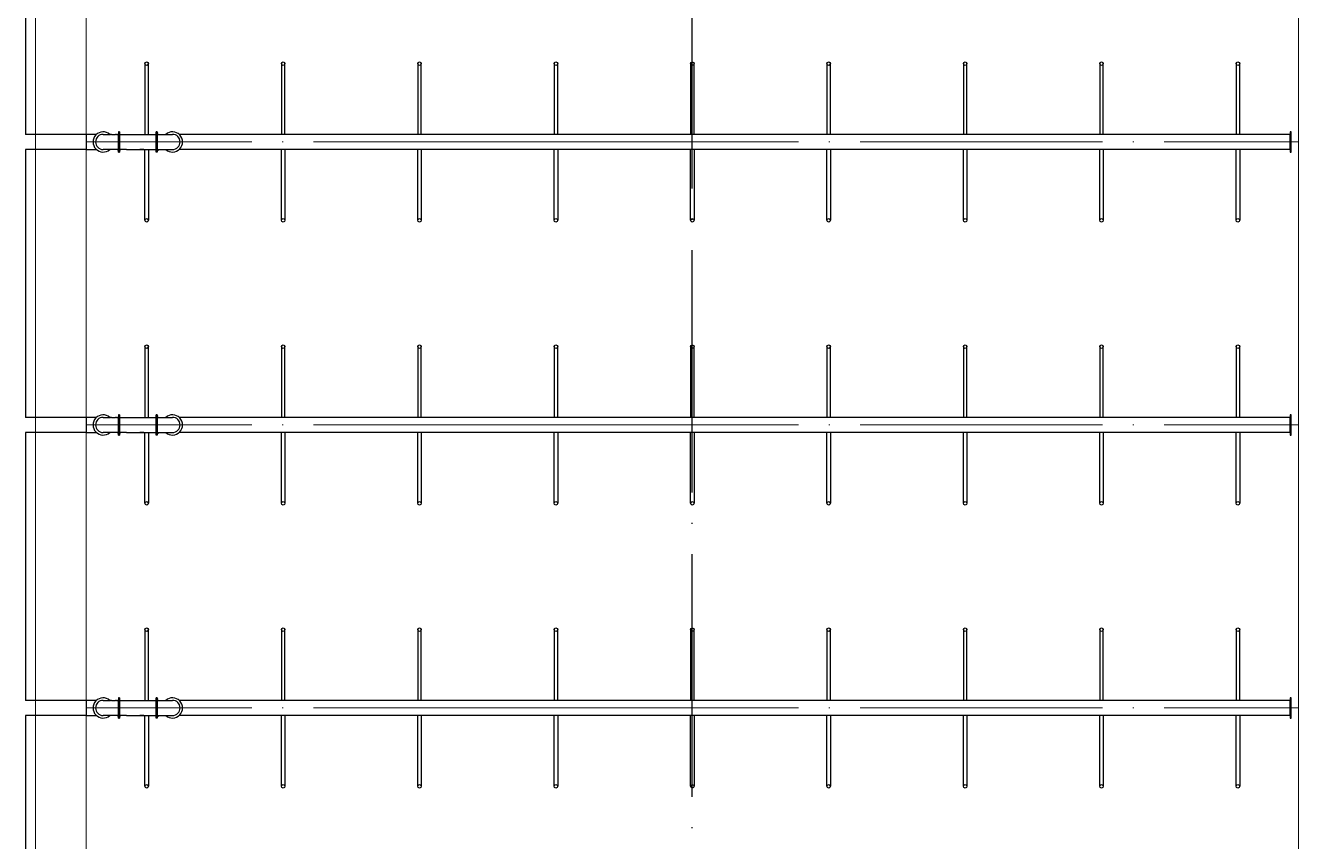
# Model space of a CAD drawing. Header units: millimetres. Extents: x 279 to 2876, y -494 to 1800.
# Drawn here: x 2466.9 to 2592.9, y 895.9 to 976.7 of the extents above; entities that cross this region are included whole.
import ezdxf

# ---------------------------------------------------------------- set-up
doc = ezdxf.new("R2010")
doc.units = ezdxf.units.MM
doc.linetypes.add('ACAD_ISO04W100', pattern=[30, 24, -3, 0, -3])
doc.layers.add('图层1', color=1, linetype='Continuous', lineweight=25, plot=False)
doc.layers.add('图层2', color=5, linetype='Continuous', lineweight=25, plot=False)

msp = doc.modelspace()

# ---------------------------------------------------------------- linework, layer by layer
at = {"lineweight": 0}
for p, q in [((2467.89462, 845.16504), (2467.89462, 1095.16504)), ((2467.89462, 845.16504), (2467.89462, 1095.16504)), ((2472.89462, 840.16504), (2472.89462, 1080.16504)), ((2592.89462, 1080.16504), (2592.89462, 840.16504))]:
    msp.add_line(p, q, dxfattribs=at)
at = {"linetype": 'ACAD_ISO04W100'}
msp.add_line((2532.89462, 840.16504), (2532.89462, 1090.16504), dxfattribs=at)
at = {"linetype": 'ACAD_ISO04W100', "lineweight": 0}
for p, q in [((2519.39462, 965.16504), (2472.89462, 965.16504)), ((2519.39462, 965.16504), (2592.89462, 965.16504)), ((2519.39462, 937.16504), (2472.89462, 937.16504)), ((2519.39462, 937.16504), (2592.89462, 937.16504)), ((2519.39462, 909.16504), (2472.89462, 909.16504)), ((2519.39462, 909.16504), (2592.89462, 909.16504))]:
    msp.add_line(p, q, dxfattribs=at)
at = {"layer": '图层1'}
for p, q in [((2472.89462, 965.91504), (2472.89462, 964.41504)), ((2473.89462, 965.91504), (2472.89462, 965.91504)), ((2473.92301, 965.91504), (2473.89462, 965.91504)), ((2474.58444, 965.91504), (2475.29462, 965.91504)), ((2475.39462, 965.91504), (2475.29462, 965.91504)), ((2475.39462, 965.91504), (2475.79462, 965.91504)), ((2475.89462, 965.91504), (2475.79462, 965.91504)), ((2475.89462, 965.91504), (2476.49462, 965.91504)), ((2476.08951, 966.03504), (2476.06951, 966.03504)), ((2476.06951, 966.03504), (2476.06951, 966.01504)), ((2476.06951, 966.01504), (2476.08951, 966.01504)), ((2476.18951, 966.16504), (2476.08951, 966.16504)), ((2476.08951, 966.16504), (2476.08951, 965.91504)), ((2476.08951, 966.16504), (2476.08951, 964.16364)), ((2476.18951, 966.16504), (2476.08951, 966.16504)), ((2476.08951, 964.41504), (2476.08951, 965.91504)), ((2476.18951, 965.91504), (2476.18951, 966.16504)), ((2476.18951, 966.16504), (2476.18951, 964.16364)), ((2476.20451, 966.03504), (2476.18951, 966.03504)), ((2476.18951, 966.01504), (2476.20451, 966.01504)), ((2476.18951, 966.01504), (2476.18951, 965.91504)), ((2476.18951, 964.16504), (2476.18951, 965.91504)), ((2476.21451, 966.05504), (2476.20451, 966.05504)), ((2476.20451, 966.05504), (2476.20451, 966.03504)), ((2476.20451, 966.01504), (2476.20451, 966.03504)), ((2476.20451, 965.99504), (2476.20451, 966.01504)), ((2476.21451, 965.99504), (2476.20451, 965.99504)), ((2476.21451, 966.03504), (2476.21451, 966.05504)), ((2476.23951, 966.03504), (2476.21451, 966.03504)), ((2476.21451, 966.03504), (2476.21451, 966.01504)), ((2476.21451, 966.01504), (2476.23951, 966.01504)), ((2476.21451, 966.01504), (2476.21451, 965.99504)), ((2476.23951, 966.01504), (2476.23951, 966.03504)), ((2476.49462, 965.91504), (2476.89462, 965.91504)), ((2476.89462, 965.91504), (2481.44186, 965.91504)), ((2479.83495, 966.03504), (2479.81495, 966.03504)), ((2479.81495, 966.03504), (2479.81495, 966.01504)), ((2479.81495, 966.01504), (2479.83495, 966.01504)), ((2479.83495, 966.01504), (2479.83495, 966.16504)), ((2479.83495, 966.16504), (2479.93495, 966.16504)), ((2479.83495, 966.16504), (2479.83495, 964.16364)), ((2479.93495, 966.16504), (2479.83495, 966.16504)), ((2479.83495, 965.91504), (2479.83495, 966.01504)), ((2479.83495, 964.16504), (2479.83495, 965.91504)), ((2479.93495, 966.16504), (2479.93495, 964.45633)), ((2479.93495, 966.16504), (2479.93495, 964.16364)), ((2479.94995, 966.03504), (2479.93495, 966.03504)), ((2479.93495, 966.01504), (2479.94995, 966.01504)), ((2479.93495, 966.01504), (2479.93495, 965.91504)), ((2479.95995, 966.05504), (2479.94995, 966.05504)), ((2479.94995, 966.05504), (2479.94995, 966.03504)), ((2479.94995, 966.01504), (2479.94995, 966.03504)), ((2479.94995, 965.99504), (2479.94995, 966.01504)), ((2479.95995, 965.99504), (2479.94995, 965.99504)), ((2479.95995, 966.03504), (2479.95995, 966.05504)), ((2479.98495, 966.03504), (2479.95995, 966.03504)), ((2479.95995, 966.03504), (2479.95995, 966.01504)), ((2479.95995, 966.01504), (2479.98495, 966.01504)), ((2479.95995, 966.01504), (2479.95995, 965.99504)), ((2479.98495, 966.01504), (2479.98495, 966.03504)), ((2472.89462, 964.41504), (2473.89462, 964.41504)), ((2473.89462, 964.41504), (2473.92301, 964.41504)), ((2475.29462, 964.41504), (2474.59462, 964.41504)), ((2475.39462, 964.41504), (2475.29462, 964.41504)), ((2475.79462, 964.41504), (2475.39462, 964.41504)), ((2475.89462, 964.41504), (2475.79462, 964.41504)), ((2476.49462, 964.41504), (2475.89462, 964.41504)), ((2476.06951, 964.29364), (2476.06951, 964.31364)), ((2476.06951, 964.31364), (2476.08951, 964.31364)), ((2476.08951, 964.29364), (2476.06951, 964.29364)), ((2476.08951, 964.41504), (2476.08951, 964.16504)), ((2476.08951, 964.16504), (2476.08951, 964.41504)), ((2476.08951, 964.16504), (2476.18951, 964.16504)), ((2476.18951, 964.16504), (2476.08951, 964.16504)), ((2476.18951, 964.16364), (2476.08951, 964.16364)), ((2476.18951, 964.41504), (2476.18951, 964.16504)), ((2476.18951, 964.31364), (2476.20451, 964.31364)), ((2476.20451, 964.29364), (2476.18951, 964.29364)), ((2476.21451, 964.33364), (2476.20451, 964.33364)), ((2476.20451, 964.33364), (2476.20451, 964.31364)), ((2476.20451, 964.31364), (2476.20451, 964.29364)), ((2476.20451, 964.27364), (2476.20451, 964.29364)), ((2476.21451, 964.27364), (2476.20451, 964.27364)), ((2476.21451, 964.31364), (2476.21451, 964.33364)), ((2476.21451, 964.31364), (2476.23951, 964.31364)), ((2476.21451, 964.29364), (2476.21451, 964.31364)), ((2476.23951, 964.29364), (2476.21451, 964.29364)), ((2476.21451, 964.29364), (2476.21451, 964.27364)), ((2476.23951, 964.31364), (2476.23951, 964.29364)), ((2476.89462, 964.41504), (2476.49462, 964.41504)), ((2476.89462, 964.41504), (2481.44186, 964.41504)), ((2479.81495, 964.29364), (2479.81495, 964.31364)), ((2479.81495, 964.31364), (2479.83495, 964.31364)), ((2479.83495, 964.29364), (2479.81495, 964.29364)), ((2479.93495, 964.16504), (2479.83495, 964.16504)), ((2479.93495, 964.16364), (2479.83495, 964.16364)), ((2479.93495, 964.45633), (2479.93495, 964.41504)), ((2479.93495, 964.41504), (2479.93495, 964.16504)), ((2479.93495, 964.31364), (2479.94995, 964.31364)), ((2479.94995, 964.29364), (2479.93495, 964.29364)), ((2479.95995, 964.33364), (2479.94995, 964.33364)), ((2479.94995, 964.33364), (2479.94995, 964.31364)), ((2479.94995, 964.31364), (2479.94995, 964.29364)), ((2479.94995, 964.27364), (2479.94995, 964.29364)), ((2479.95995, 964.27364), (2479.94995, 964.27364)), ((2479.95995, 964.31364), (2479.95995, 964.33364)), ((2479.95995, 964.31364), (2479.98495, 964.31364)), ((2479.95995, 964.29364), (2479.95995, 964.31364)), ((2479.98495, 964.29364), (2479.95995, 964.29364)), ((2479.95995, 964.29364), (2479.95995, 964.27364)), ((2479.98495, 964.31364), (2479.98495, 964.29364)), ((2472.89462, 937.91504), (2472.89462, 936.41504)), ((2473.89462, 937.91504), (2472.89462, 937.91504)), ((2473.92301, 937.91504), (2473.89462, 937.91504)), ((2474.58444, 937.91504), (2475.29462, 937.91504)), ((2475.39462, 937.91504), (2475.29462, 937.91504)), ((2475.39462, 937.91504), (2475.79462, 937.91504)), ((2475.89462, 937.91504), (2475.79462, 937.91504)), ((2475.89462, 937.91504), (2476.49462, 937.91504)), ((2476.08951, 938.03504), (2476.06951, 938.03504)), ((2476.06951, 938.03504), (2476.06951, 938.01504)), ((2476.06951, 938.01504), (2476.08951, 938.01504)), ((2476.18951, 938.16504), (2476.08951, 938.16504)), ((2476.08951, 938.16504), (2476.08951, 937.91504)), ((2476.08951, 938.16504), (2476.08951, 936.16364)), ((2476.18951, 938.16504), (2476.08951, 938.16504)), ((2476.08951, 936.41504), (2476.08951, 937.91504)), ((2476.18951, 937.91504), (2476.18951, 938.16504)), ((2476.18951, 938.16504), (2476.18951, 936.16364)), ((2476.20451, 938.03504), (2476.18951, 938.03504)), ((2476.18951, 938.01504), (2476.20451, 938.01504)), ((2476.18951, 938.01504), (2476.18951, 937.91504)), ((2476.18951, 936.16504), (2476.18951, 937.91504)), ((2476.21451, 938.05504), (2476.20451, 938.05504)), ((2476.20451, 938.05504), (2476.20451, 938.03504)), ((2476.20451, 938.01504), (2476.20451, 938.03504)), ((2476.20451, 937.99504), (2476.20451, 938.01504)), ((2476.21451, 937.99504), (2476.20451, 937.99504)), ((2476.21451, 938.03504), (2476.21451, 938.05504)), ((2476.23951, 938.03504), (2476.21451, 938.03504)), ((2476.21451, 938.03504), (2476.21451, 938.01504)), ((2476.21451, 938.01504), (2476.23951, 938.01504)), ((2476.21451, 938.01504), (2476.21451, 937.99504)), ((2476.23951, 938.01504), (2476.23951, 938.03504)), ((2476.49462, 937.91504), (2476.89462, 937.91504)), ((2476.89462, 937.91504), (2481.44186, 937.91504)), ((2479.83495, 938.03504), (2479.81495, 938.03504)), ((2479.81495, 938.03504), (2479.81495, 938.01504)), ((2479.81495, 938.01504), (2479.83495, 938.01504)), ((2479.83495, 938.01504), (2479.83495, 938.16504)), ((2479.83495, 938.16504), (2479.93495, 938.16504)), ((2479.83495, 938.16504), (2479.83495, 936.16364)), ((2479.93495, 938.16504), (2479.83495, 938.16504)), ((2479.83495, 937.91504), (2479.83495, 938.01504)), ((2479.83495, 936.16504), (2479.83495, 937.91504)), ((2479.93495, 938.16504), (2479.93495, 936.45633)), ((2479.93495, 938.16504), (2479.93495, 936.16364)), ((2479.94995, 938.03504), (2479.93495, 938.03504)), ((2479.93495, 938.01504), (2479.94995, 938.01504)), ((2479.93495, 938.01504), (2479.93495, 937.91504)), ((2479.95995, 938.05504), (2479.94995, 938.05504)), ((2479.94995, 938.05504), (2479.94995, 938.03504)), ((2479.94995, 938.01504), (2479.94995, 938.03504)), ((2479.94995, 937.99504), (2479.94995, 938.01504)), ((2479.95995, 937.99504), (2479.94995, 937.99504)), ((2479.95995, 938.03504), (2479.95995, 938.05504)), ((2479.98495, 938.03504), (2479.95995, 938.03504)), ((2479.95995, 938.03504), (2479.95995, 938.01504)), ((2479.95995, 938.01504), (2479.98495, 938.01504)), ((2479.95995, 938.01504), (2479.95995, 937.99504)), ((2479.98495, 938.01504), (2479.98495, 938.03504)), ((2472.89462, 936.41504), (2473.89462, 936.41504)), ((2473.89462, 936.41504), (2473.92301, 936.41504)), ((2475.29462, 936.41504), (2474.59462, 936.41504)), ((2475.39462, 936.41504), (2475.29462, 936.41504)), ((2475.79462, 936.41504), (2475.39462, 936.41504)), ((2475.89462, 936.41504), (2475.79462, 936.41504)), ((2476.49462, 936.41504), (2475.89462, 936.41504)), ((2476.06951, 936.29364), (2476.06951, 936.31364)), ((2476.06951, 936.31364), (2476.08951, 936.31364)), ((2476.08951, 936.29364), (2476.06951, 936.29364)), ((2476.08951, 936.41504), (2476.08951, 936.16504)), ((2476.08951, 936.16504), (2476.08951, 936.41504)), ((2476.18951, 936.41504), (2476.18951, 936.16504)), ((2476.18951, 936.31364), (2476.20451, 936.31364)), ((2476.20451, 936.29364), (2476.18951, 936.29364)), ((2476.21451, 936.33364), (2476.20451, 936.33364)), ((2476.20451, 936.33364), (2476.20451, 936.31364)), ((2476.20451, 936.31364), (2476.20451, 936.29364)), ((2476.20451, 936.27364), (2476.20451, 936.29364)), ((2476.21451, 936.27364), (2476.20451, 936.27364)), ((2476.21451, 936.31364), (2476.21451, 936.33364)), ((2476.21451, 936.31364), (2476.23951, 936.31364)), ((2476.21451, 936.29364), (2476.21451, 936.31364)), ((2476.23951, 936.29364), (2476.21451, 936.29364)), ((2476.21451, 936.29364), (2476.21451, 936.27364)), ((2476.23951, 936.31364), (2476.23951, 936.29364)), ((2476.89462, 936.41504), (2476.49462, 936.41504)), ((2476.89462, 936.41504), (2481.44186, 936.41504)), ((2479.81495, 936.29364), (2479.81495, 936.31364)), ((2479.81495, 936.31364), (2479.83495, 936.31364)), ((2479.83495, 936.29364), (2479.81495, 936.29364)), ((2479.93495, 936.45633), (2479.93495, 936.41504)), ((2479.93495, 936.41504), (2479.93495, 936.16504)), ((2479.93495, 936.31364), (2479.94995, 936.31364)), ((2479.94995, 936.29364), (2479.93495, 936.29364)), ((2479.95995, 936.33364), (2479.94995, 936.33364)), ((2479.94995, 936.33364), (2479.94995, 936.31364)), ((2479.94995, 936.31364), (2479.94995, 936.29364)), ((2479.94995, 936.27364), (2479.94995, 936.29364)), ((2479.95995, 936.27364), (2479.94995, 936.27364)), ((2479.95995, 936.31364), (2479.95995, 936.33364)), ((2479.95995, 936.31364), (2479.98495, 936.31364)), ((2479.95995, 936.29364), (2479.95995, 936.31364)), ((2479.98495, 936.29364), (2479.95995, 936.29364)), ((2479.95995, 936.29364), (2479.95995, 936.27364)), ((2479.98495, 936.31364), (2479.98495, 936.29364)), ((2476.08951, 936.16504), (2476.18951, 936.16504)), ((2476.18951, 936.16504), (2476.08951, 936.16504)), ((2476.18951, 936.16364), (2476.08951, 936.16364)), ((2479.93495, 936.16504), (2479.83495, 936.16504)), ((2479.93495, 936.16364), (2479.83495, 936.16364)), ((2472.89462, 909.91504), (2472.89462, 908.41504)), ((2473.89462, 909.91504), (2472.89462, 909.91504)), ((2473.92301, 909.91504), (2473.89462, 909.91504)), ((2474.58444, 909.91504), (2475.29462, 909.91504)), ((2475.39462, 909.91504), (2475.29462, 909.91504)), ((2475.39462, 909.91504), (2475.79462, 909.91504)), ((2475.89462, 909.91504), (2475.79462, 909.91504)), ((2475.89462, 909.91504), (2476.49462, 909.91504)), ((2476.08951, 910.03504), (2476.06951, 910.03504)), ((2476.06951, 910.03504), (2476.06951, 910.01504)), ((2476.06951, 910.01504), (2476.08951, 910.01504)), ((2476.18951, 910.16504), (2476.08951, 910.16504)), ((2476.08951, 910.16504), (2476.08951, 909.91504)), ((2476.08951, 910.16504), (2476.08951, 908.16364)), ((2476.18951, 910.16504), (2476.08951, 910.16504)), ((2476.08951, 908.41504), (2476.08951, 909.91504)), ((2476.18951, 909.91504), (2476.18951, 910.16504)), ((2476.18951, 910.16504), (2476.18951, 908.16364)), ((2476.20451, 910.03504), (2476.18951, 910.03504)), ((2476.18951, 910.01504), (2476.20451, 910.01504)), ((2476.18951, 910.01504), (2476.18951, 909.91504)), ((2476.18951, 908.16504), (2476.18951, 909.91504)), ((2476.21451, 910.05504), (2476.20451, 910.05504)), ((2476.20451, 910.05504), (2476.20451, 910.03504)), ((2476.20451, 910.01504), (2476.20451, 910.03504)), ((2476.20451, 909.99504), (2476.20451, 910.01504)), ((2476.21451, 909.99504), (2476.20451, 909.99504)), ((2476.21451, 910.03504), (2476.21451, 910.05504)), ((2476.23951, 910.03504), (2476.21451, 910.03504)), ((2476.21451, 910.03504), (2476.21451, 910.01504)), ((2476.21451, 910.01504), (2476.23951, 910.01504)), ((2476.21451, 910.01504), (2476.21451, 909.99504)), ((2476.23951, 910.01504), (2476.23951, 910.03504)), ((2476.49462, 909.91504), (2476.89462, 909.91504)), ((2476.89462, 909.91504), (2481.44186, 909.91504)), ((2479.83495, 910.03504), (2479.81495, 910.03504)), ((2479.81495, 910.03504), (2479.81495, 910.01504)), ((2479.81495, 910.01504), (2479.83495, 910.01504)), ((2479.83495, 910.01504), (2479.83495, 910.16504)), ((2479.83495, 910.16504), (2479.93495, 910.16504)), ((2479.83495, 910.16504), (2479.83495, 908.16364)), ((2479.93495, 910.16504), (2479.83495, 910.16504)), ((2479.83495, 909.91504), (2479.83495, 910.01504)), ((2479.83495, 908.16504), (2479.83495, 909.91504)), ((2479.93495, 910.16504), (2479.93495, 908.45633)), ((2479.93495, 910.16504), (2479.93495, 908.16364)), ((2479.94995, 910.03504), (2479.93495, 910.03504)), ((2479.93495, 910.01504), (2479.94995, 910.01504)), ((2479.93495, 910.01504), (2479.93495, 909.91504)), ((2479.95995, 910.05504), (2479.94995, 910.05504)), ((2479.94995, 910.05504), (2479.94995, 910.03504)), ((2479.94995, 910.01504), (2479.94995, 910.03504)), ((2479.94995, 909.99504), (2479.94995, 910.01504)), ((2479.95995, 909.99504), (2479.94995, 909.99504)), ((2479.95995, 910.03504), (2479.95995, 910.05504)), ((2479.98495, 910.03504), (2479.95995, 910.03504)), ((2479.95995, 910.03504), (2479.95995, 910.01504)), ((2479.95995, 910.01504), (2479.98495, 910.01504)), ((2479.95995, 910.01504), (2479.95995, 909.99504)), ((2479.98495, 910.01504), (2479.98495, 910.03504)), ((2472.89462, 908.41504), (2473.89462, 908.41504)), ((2473.89462, 908.41504), (2473.92301, 908.41504)), ((2475.29462, 908.41504), (2474.59462, 908.41504)), ((2475.39462, 908.41504), (2475.29462, 908.41504)), ((2475.79462, 908.41504), (2475.39462, 908.41504)), ((2475.89462, 908.41504), (2475.79462, 908.41504)), ((2476.49462, 908.41504), (2475.89462, 908.41504)), ((2476.06951, 908.29364), (2476.06951, 908.31364)), ((2476.06951, 908.31364), (2476.08951, 908.31364)), ((2476.08951, 908.29364), (2476.06951, 908.29364)), ((2476.08951, 908.41504), (2476.08951, 908.16504)), ((2476.08951, 908.16504), (2476.08951, 908.41504)), ((2476.08951, 908.16504), (2476.18951, 908.16504)), ((2476.18951, 908.16504), (2476.08951, 908.16504)), ((2476.18951, 908.16364), (2476.08951, 908.16364)), ((2476.18951, 908.41504), (2476.18951, 908.16504)), ((2476.18951, 908.31364), (2476.20451, 908.31364)), ((2476.20451, 908.29364), (2476.18951, 908.29364)), ((2476.21451, 908.33364), (2476.20451, 908.33364)), ((2476.20451, 908.33364), (2476.20451, 908.31364)), ((2476.20451, 908.31364), (2476.20451, 908.29364)), ((2476.20451, 908.27364), (2476.20451, 908.29364)), ((2476.21451, 908.27364), (2476.20451, 908.27364)), ((2476.21451, 908.31364), (2476.21451, 908.33364)), ((2476.21451, 908.31364), (2476.23951, 908.31364)), ((2476.21451, 908.29364), (2476.21451, 908.31364)), ((2476.23951, 908.29364), (2476.21451, 908.29364)), ((2476.21451, 908.29364), (2476.21451, 908.27364)), ((2476.23951, 908.31364), (2476.23951, 908.29364)), ((2476.89462, 908.41504), (2476.49462, 908.41504)), ((2476.89462, 908.41504), (2481.44186, 908.41504)), ((2479.81495, 908.29364), (2479.81495, 908.31364)), ((2479.81495, 908.31364), (2479.83495, 908.31364)), ((2479.83495, 908.29364), (2479.81495, 908.29364)), ((2479.93495, 908.16504), (2479.83495, 908.16504)), ((2479.93495, 908.16364), (2479.83495, 908.16364)), ((2479.93495, 908.45633), (2479.93495, 908.41504)), ((2479.93495, 908.41504), (2479.93495, 908.16504)), ((2479.93495, 908.31364), (2479.94995, 908.31364)), ((2479.94995, 908.29364), (2479.93495, 908.29364)), ((2479.95995, 908.33364), (2479.94995, 908.33364)), ((2479.94995, 908.33364), (2479.94995, 908.31364)), ((2479.94995, 908.31364), (2479.94995, 908.29364)), ((2479.94995, 908.27364), (2479.94995, 908.29364)), ((2479.95995, 908.27364), (2479.94995, 908.27364)), ((2479.95995, 908.31364), (2479.95995, 908.33364)), ((2479.95995, 908.31364), (2479.98495, 908.31364)), ((2479.95995, 908.29364), (2479.95995, 908.31364)), ((2479.98495, 908.29364), (2479.95995, 908.29364)), ((2479.95995, 908.29364), (2479.95995, 908.27364)), ((2479.98495, 908.31364), (2479.98495, 908.29364))]:
    msp.add_line(p, q, dxfattribs=at)
for centre, radius, start, end in [((2474.58444, 965.16504), 1, 48.5903779, 311.4096221), ((2474.58444, 965.16504), 0.75, 90, 270), ((2481.44186, 965.16504), 1, 228.5903779, 131.4096221), ((2481.44186, 965.16504), 0.75, 270, 90), ((2474.58444, 937.16504), 1, 48.5903779, 311.4096221), ((2474.58444, 937.16504), 0.75, 90, 270), ((2481.44186, 937.16504), 1, 228.5903779, 131.4096221), ((2481.44186, 937.16504), 0.75, 270, 90), ((2474.58444, 909.16504), 1, 48.5903779, 311.4096221), ((2474.58444, 909.16504), 0.75, 90, 270), ((2481.44186, 909.16504), 1, 228.5903779, 131.4096221), ((2481.44186, 909.16504), 0.75, 270, 90)]:
    msp.add_arc(centre, radius, start, end, dxfattribs=at)
at = {"layer": '图层2'}
for p, q in [((2466.89458, 992.41504), (2466.89458, 965.91504)), ((2466.89458, 992.41504), (2466.89458, 965.91504)), ((2466.89458, 992.41504), (2466.89458, 965.91504)), ((2466.89458, 992.41504), (2466.89458, 965.91504)), ((2478.71962, 972.91504), (2478.71962, 965.91504)), ((2479.06962, 965.91504), (2479.06962, 972.91504)), ((2492.21962, 972.91504), (2492.21962, 965.91504)), ((2492.21962, 972.91504), (2492.21962, 965.91504)), ((2492.56962, 965.91504), (2492.56962, 972.91504)), ((2492.56962, 965.91504), (2492.56962, 972.91504)), ((2505.71962, 972.91504), (2505.71962, 965.91504)), ((2506.06962, 965.91504), (2506.06962, 972.91504)), ((2519.21962, 972.91504), (2519.21962, 965.91504)), ((2519.56962, 965.91504), (2519.56962, 972.91504)), ((2532.71962, 972.91504), (2532.71962, 965.91504)), ((2533.06962, 965.91504), (2533.06962, 972.91504)), ((2546.21962, 972.91504), (2546.21962, 965.91504)), ((2546.56962, 965.91504), (2546.56962, 972.91504)), ((2559.71962, 972.91504), (2559.71962, 965.91504)), ((2560.06962, 965.91504), (2560.06962, 972.91504)), ((2573.21962, 972.91504), (2573.21962, 965.91504)), ((2573.56962, 965.91504), (2573.56962, 972.91504)), ((2586.71962, 972.91504), (2586.71962, 965.91504)), ((2587.06962, 965.91504), (2587.06962, 972.91504)), ((2472.89462, 965.91504), (2466.89458, 965.91504)), ((2592.06962, 965.91504), (2482.1033, 965.91504)), ((2592.16962, 966.16504), (2592.06962, 966.16504)), ((2592.06962, 966.16504), (2592.06962, 965.91504)), ((2592.06962, 964.41504), (2592.06962, 965.91504)), ((2592.16962, 965.91504), (2592.16962, 966.16504)), ((2592.16962, 964.16504), (2592.16962, 965.91504)), ((2466.89458, 964.41504), (2466.89458, 937.91504)), ((2466.89458, 964.41504), (2466.89458, 937.91504)), ((2466.89458, 964.41504), (2466.89458, 937.91504)), ((2472.89462, 964.41504), (2466.89458, 964.41504)), ((2466.89458, 964.41504), (2466.89458, 937.91504)), ((2478.61962, 964.41504), (2478.21962, 964.41504)), ((2478.71962, 957.41504), (2478.71962, 964.41504)), ((2479.06962, 964.41504), (2479.06962, 957.41504)), ((2592.06962, 964.41504), (2482.1033, 964.41504)), ((2492.21962, 957.41504), (2492.21962, 964.41504)), ((2492.21962, 957.41504), (2492.21962, 964.41504)), ((2492.56962, 964.41504), (2492.56962, 957.41504)), ((2492.56962, 964.41504), (2492.56962, 957.41504)), ((2505.71962, 957.41504), (2505.71962, 964.41504)), ((2506.06962, 964.41504), (2506.06962, 957.41504)), ((2519.21962, 957.41504), (2519.21962, 964.41504)), ((2519.56962, 964.41504), (2519.56962, 957.41504)), ((2532.71962, 957.41504), (2532.71962, 964.41504)), ((2533.06962, 964.41504), (2533.06962, 957.41504)), ((2546.21962, 957.41504), (2546.21962, 964.41504)), ((2546.56962, 964.41504), (2546.56962, 957.41504)), ((2559.71962, 957.41504), (2559.71962, 964.41504)), ((2560.06962, 964.41504), (2560.06962, 957.41504)), ((2573.21962, 957.41504), (2573.21962, 964.41504)), ((2573.56962, 964.41504), (2573.56962, 957.41504)), ((2586.71962, 957.41504), (2586.71962, 964.41504)), ((2587.06962, 964.41504), (2587.06962, 957.41504)), ((2592.06962, 964.41504), (2592.06962, 964.16504)), ((2592.06962, 964.16504), (2592.16962, 964.16504)), ((2478.71962, 944.91504), (2478.71962, 937.91504)), ((2479.06962, 937.91504), (2479.06962, 944.91504)), ((2492.21962, 944.91504), (2492.21962, 937.91504)), ((2492.21962, 944.91504), (2492.21962, 937.91504)), ((2492.56962, 937.91504), (2492.56962, 944.91504)), ((2492.56962, 937.91504), (2492.56962, 944.91504)), ((2505.71962, 944.91504), (2505.71962, 937.91504)), ((2506.06962, 937.91504), (2506.06962, 944.91504)), ((2519.21962, 944.91504), (2519.21962, 937.91504)), ((2519.56962, 937.91504), (2519.56962, 944.91504)), ((2532.71962, 944.91504), (2532.71962, 937.91504)), ((2533.06962, 937.91504), (2533.06962, 944.91504)), ((2546.21962, 944.91504), (2546.21962, 937.91504)), ((2546.56962, 937.91504), (2546.56962, 944.91504)), ((2559.71962, 944.91504), (2559.71962, 937.91504)), ((2560.06962, 937.91504), (2560.06962, 944.91504)), ((2573.21962, 944.91504), (2573.21962, 937.91504)), ((2573.56962, 937.91504), (2573.56962, 944.91504)), ((2586.71962, 944.91504), (2586.71962, 937.91504)), ((2587.06962, 937.91504), (2587.06962, 944.91504)), ((2472.89462, 937.91504), (2466.89458, 937.91504)), ((2592.06962, 937.91504), (2482.1033, 937.91504)), ((2592.16962, 938.16504), (2592.06962, 938.16504)), ((2592.06962, 938.16504), (2592.06962, 937.91504)), ((2592.06962, 936.41504), (2592.06962, 937.91504)), ((2592.16962, 937.91504), (2592.16962, 938.16504)), ((2592.16962, 936.16504), (2592.16962, 937.91504)), ((2466.89458, 936.41504), (2466.89458, 909.91504)), ((2466.89458, 936.41504), (2466.89458, 909.91504)), ((2466.89458, 936.41504), (2466.89458, 909.91504)), ((2472.89462, 936.41504), (2466.89458, 936.41504)), ((2466.89458, 936.41504), (2466.89458, 909.91504)), ((2478.61962, 936.41504), (2478.21962, 936.41504)), ((2478.71962, 929.41504), (2478.71962, 936.41504)), ((2479.06962, 936.41504), (2479.06962, 929.41504)), ((2592.06962, 936.41504), (2482.1033, 936.41504)), ((2492.21962, 929.41504), (2492.21962, 936.41504)), ((2492.21962, 929.41504), (2492.21962, 936.41504)), ((2492.56962, 936.41504), (2492.56962, 929.41504)), ((2492.56962, 936.41504), (2492.56962, 929.41504)), ((2505.71962, 929.41504), (2505.71962, 936.41504)), ((2506.06962, 936.41504), (2506.06962, 929.41504)), ((2519.21962, 929.41504), (2519.21962, 936.41504)), ((2519.56962, 936.41504), (2519.56962, 929.41504)), ((2532.71962, 929.41504), (2532.71962, 936.41504)), ((2533.06962, 936.41504), (2533.06962, 929.41504)), ((2546.21962, 929.41504), (2546.21962, 936.41504)), ((2546.56962, 936.41504), (2546.56962, 929.41504)), ((2559.71962, 929.41504), (2559.71962, 936.41504)), ((2560.06962, 936.41504), (2560.06962, 929.41504)), ((2573.21962, 929.41504), (2573.21962, 936.41504)), ((2573.56962, 936.41504), (2573.56962, 929.41504)), ((2586.71962, 929.41504), (2586.71962, 936.41504)), ((2587.06962, 936.41504), (2587.06962, 929.41504)), ((2592.06962, 936.41504), (2592.06962, 936.16504)), ((2592.06962, 936.16504), (2592.16962, 936.16504)), ((2478.71962, 916.91504), (2478.71962, 909.91504)), ((2479.06962, 909.91504), (2479.06962, 916.91504)), ((2492.21962, 916.91504), (2492.21962, 909.91504)), ((2492.21962, 916.91504), (2492.21962, 909.91504)), ((2492.56962, 909.91504), (2492.56962, 916.91504)), ((2492.56962, 909.91504), (2492.56962, 916.91504)), ((2505.71962, 916.91504), (2505.71962, 909.91504)), ((2506.06962, 909.91504), (2506.06962, 916.91504)), ((2519.21962, 916.91504), (2519.21962, 909.91504)), ((2519.56962, 909.91504), (2519.56962, 916.91504)), ((2532.71962, 916.91504), (2532.71962, 909.91504)), ((2533.06962, 909.91504), (2533.06962, 916.91504)), ((2546.21962, 916.91504), (2546.21962, 909.91504)), ((2546.56962, 909.91504), (2546.56962, 916.91504)), ((2559.71962, 916.91504), (2559.71962, 909.91504)), ((2560.06962, 909.91504), (2560.06962, 916.91504)), ((2573.21962, 916.91504), (2573.21962, 909.91504)), ((2573.56962, 909.91504), (2573.56962, 916.91504)), ((2586.71962, 916.91504), (2586.71962, 909.91504)), ((2587.06962, 909.91504), (2587.06962, 916.91504)), ((2472.89462, 909.91504), (2466.89458, 909.91504)), ((2592.06962, 909.91504), (2482.1033, 909.91504)), ((2592.16962, 910.16504), (2592.06962, 910.16504)), ((2592.06962, 910.16504), (2592.06962, 909.91504)), ((2592.06962, 908.41504), (2592.06962, 909.91504)), ((2592.16962, 909.91504), (2592.16962, 910.16504)), ((2592.16962, 908.16504), (2592.16962, 909.91504)), ((2466.89458, 908.41504), (2466.89458, 881.91504)), ((2466.89458, 908.41504), (2466.89458, 881.91504)), ((2466.89458, 908.41504), (2466.89458, 881.91504)), ((2472.89462, 908.41504), (2466.89458, 908.41504)), ((2466.89458, 908.41504), (2466.89458, 881.91504)), ((2478.61962, 908.41504), (2478.21962, 908.41504)), ((2478.71962, 901.41504), (2478.71962, 908.41504)), ((2479.06962, 908.41504), (2479.06962, 901.41504)), ((2592.06962, 908.41504), (2482.1033, 908.41504)), ((2492.21962, 901.41504), (2492.21962, 908.41504)), ((2492.21962, 901.41504), (2492.21962, 908.41504)), ((2492.56962, 908.41504), (2492.56962, 901.41504)), ((2492.56962, 908.41504), (2492.56962, 901.41504)), ((2505.71962, 901.41504), (2505.71962, 908.41504)), ((2506.06962, 908.41504), (2506.06962, 901.41504)), ((2519.21962, 901.41504), (2519.21962, 908.41504)), ((2519.56962, 908.41504), (2519.56962, 901.41504)), ((2532.71962, 901.41504), (2532.71962, 908.41504)), ((2533.06962, 908.41504), (2533.06962, 901.41504)), ((2546.21962, 901.41504), (2546.21962, 908.41504)), ((2546.56962, 908.41504), (2546.56962, 901.41504)), ((2559.71962, 901.41504), (2559.71962, 908.41504)), ((2560.06962, 908.41504), (2560.06962, 901.41504)), ((2573.21962, 901.41504), (2573.21962, 908.41504)), ((2573.56962, 908.41504), (2573.56962, 901.41504)), ((2586.71962, 901.41504), (2586.71962, 908.41504)), ((2587.06962, 908.41504), (2587.06962, 901.41504)), ((2592.06962, 908.41504), (2592.06962, 908.16504)), ((2592.06962, 908.16504), (2592.16962, 908.16504))]:
    msp.add_line(p, q, dxfattribs=at)
for centre in [(2478.89462, 972.91504), (2478.89462, 972.91504), (2492.39462, 972.91504), (2492.39462, 972.91504), (2505.89462, 972.91504), (2519.39462, 972.91504), (2532.89462, 972.91504), (2546.39462, 972.91504), (2559.89462, 972.91504), (2573.39462, 972.91504), (2586.89462, 972.91504), (2478.89462, 957.41504), (2478.89462, 957.41504), (2492.39462, 957.41504), (2492.39462, 957.41504), (2505.89462, 957.41504), (2519.39462, 957.41504), (2532.89462, 957.41504), (2546.39462, 957.41504), (2559.89462, 957.41504), (2573.39462, 957.41504), (2586.89462, 957.41504), (2478.89462, 944.91504), (2478.89462, 944.91504), (2492.39462, 944.91504), (2492.39462, 944.91504), (2505.89462, 944.91504), (2519.39462, 944.91504), (2532.89462, 944.91504), (2546.39462, 944.91504), (2559.89462, 944.91504), (2573.39462, 944.91504), (2586.89462, 944.91504), (2478.89462, 929.41504), (2492.39462, 929.41504), (2492.39462, 929.41504), (2505.89462, 929.41504), (2519.39462, 929.41504), (2532.89462, 929.41504), (2546.39462, 929.41504), (2559.89462, 929.41504), (2573.39462, 929.41504), (2586.89462, 929.41504), (2478.89462, 916.91504), (2478.89462, 916.91504), (2492.39462, 916.91504), (2492.39462, 916.91504), (2505.89462, 916.91504), (2519.39462, 916.91504), (2532.89462, 916.91504), (2546.39462, 916.91504), (2559.89462, 916.91504), (2573.39462, 916.91504), (2586.89462, 916.91504), (2478.89462, 901.41504), (2492.39462, 901.41504), (2492.39462, 901.41504), (2505.89462, 901.41504), (2519.39462, 901.41504), (2532.89462, 901.41504), (2546.39462, 901.41504), (2559.89462, 901.41504), (2573.39462, 901.41504), (2586.89462, 901.41504)]:
    msp.add_circle(centre, 0.175, dxfattribs=at)

doc.saveas('drawing.dxf')
